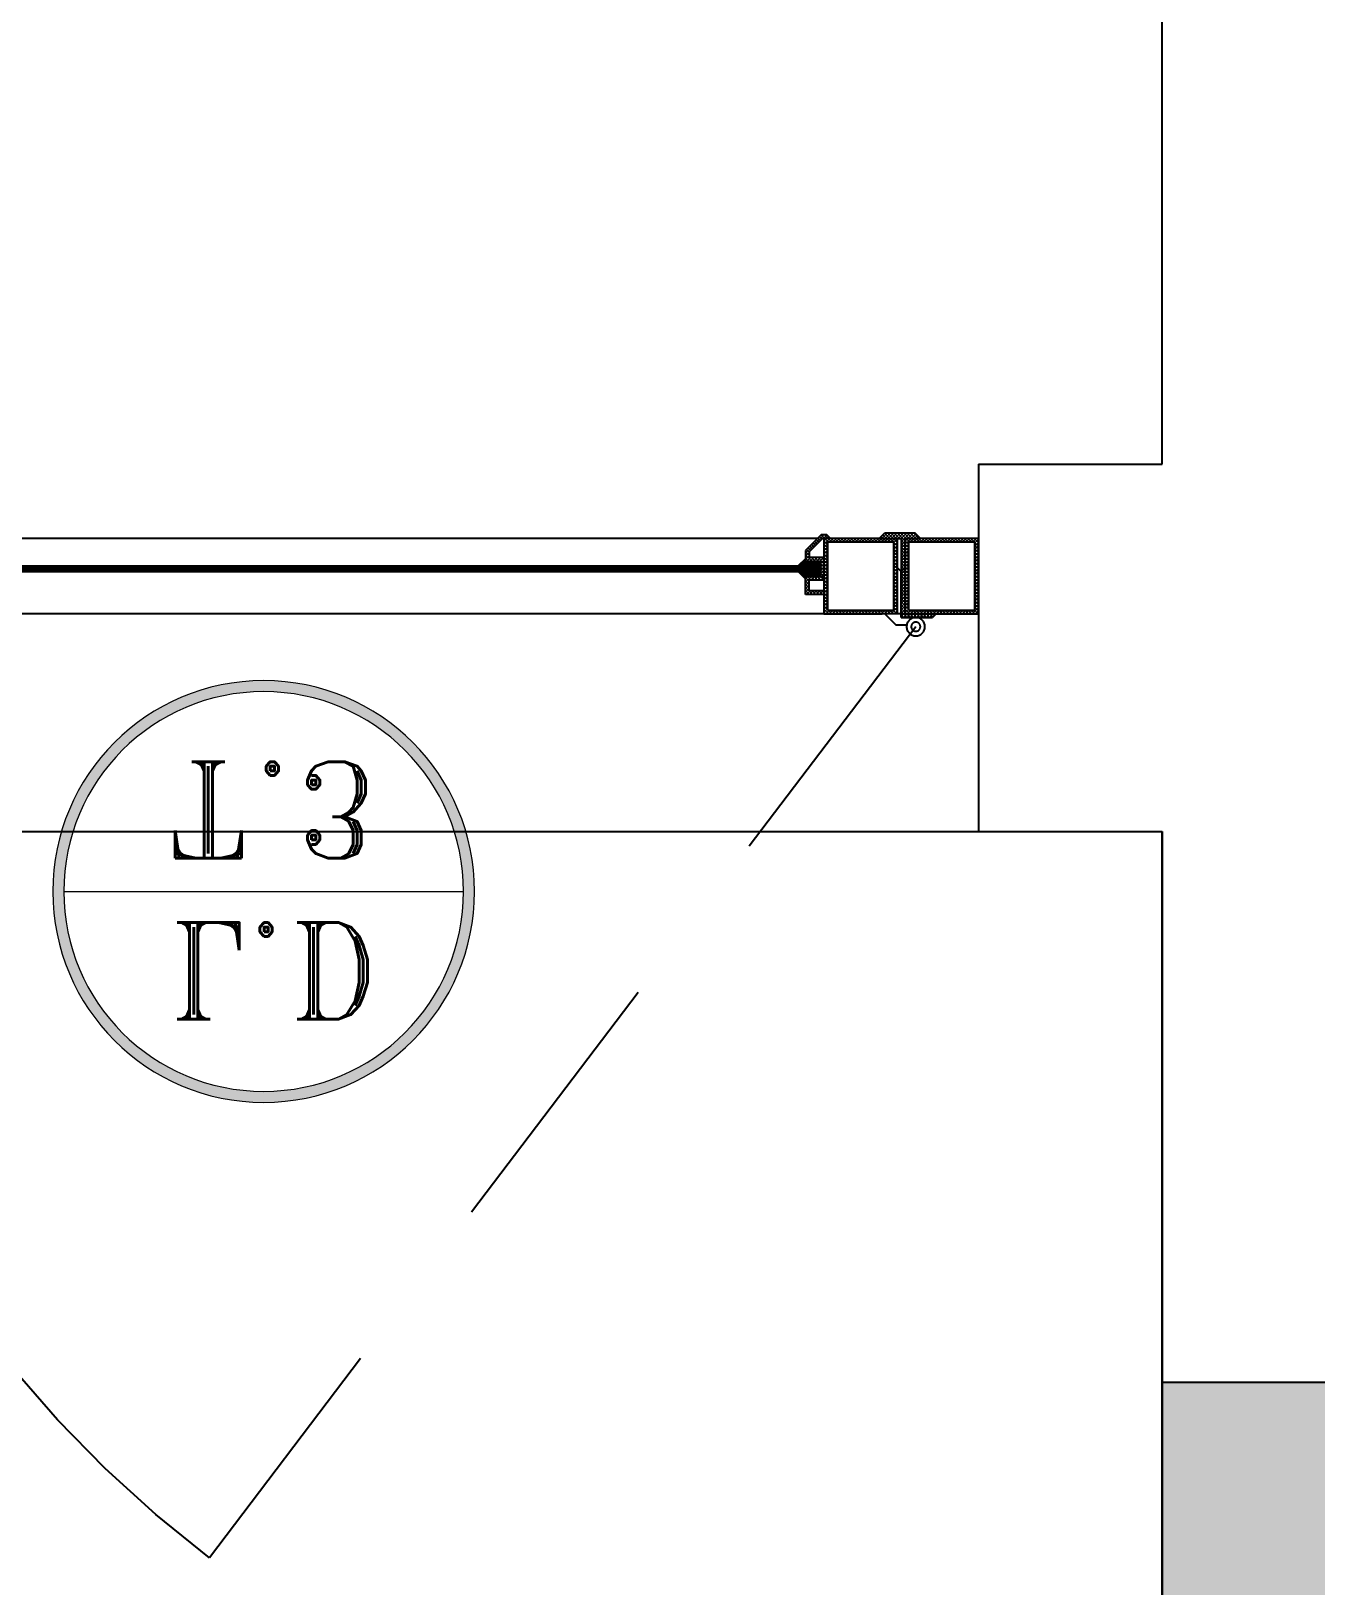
# Model space of a CAD drawing. Header units: metres. Extents: x -355 to 973, y -73 to 238.
# Drawn here: x 497.743 to 498.442, y 210.824 to 211.67 of the extents above; entities that cross this region are included whole.
import ezdxf
from ezdxf.enums import TextEntityAlignment as Align

# ---------------------------------------------------------------- set-up
doc = ezdxf.new("R2010")
doc.units = ezdxf.units.M
doc.header["$LTSCALE"] = 3
doc.header["$MEASUREMENT"] = 0
doc.linetypes.add('ACAD_ISO02W100', pattern=[15, 12, -3])
doc.linetypes.add('HIDDEN2', pattern=[0.1875, 0.125, -0.0625])
doc.layers.add('05', color=21, linetype='Continuous', lineweight=5)
doc.layers.add('alaem', color=230, linetype='Continuous', lineweight=5)
for name, color, linetype in [('2', 51, 'Continuous'), ('4', 4, 'ACAD_ISO02W100'), ('5', 2, 'Continuous'), ('A-FALSE-25-Knuf', 2, 'Continuous'), ('Ditail', 1, 'Continuous'), ('khatchin', 7, 'Continuous')]:
    doc.layers.add(name, color=color, linetype=linetype)
doc.styles.add('ROMANT', font='romant')

# ---------------------------------------------------------------- blocks, each defined once
blk = doc.blocks.new('xdvxzdcv')
at = {"layer": 'khatchin'}
blk.add_hatch(color=203, dxfattribs=at).paths.add_polyline_path([(77.57506, 50.38597), (77.57506, 49.98597), (78.17506, 49.98597), (78.17506, 50.38597)])
blk.add_hatch(color=203, dxfattribs=at).paths.add_polyline_path([(77.57506, 50.38597), (77.57506, 49.98597), (78.17506, 49.98597), (78.17506, 50.38597)])
at = {"layer": 'khatchin', "color": 203}
blk.add_lwpolyline([(77.57506, 50.38597), (77.57506, 49.98597), (78.17506, 49.98597), (78.17506, 50.38597), (77.57506, 50.38597)], dxfattribs=at)
blk.add_lwpolyline([(77.57506, 50.38597), (77.57506, 49.98597), (78.17506, 49.98597), (78.17506, 50.38597), (77.57506, 50.38597)], dxfattribs=at)
blk = doc.blocks.new('d32')
at = {"layer": 'khatchin', "rotation": 270}
blk.add_blockref('xdvxzdcv', (40.37338, 114.56103), dxfattribs=at)
blk = doc.blocks.new('dfdfd')
at = {"layer": '05'}
h = blk.add_hatch(color=217, dxfattribs=at)
h.paths.add_polyline_path([(118.60629, 35.51041, 1), (118.83583, 35.51041, 1)])
h.paths.add_polyline_path([(118.82983, 35.51041, 1), (118.61229, 35.51041, 1)], flags=16)
at = {"layer": '05', "color": 217}
blk.add_line((118.61229, 35.51041), (118.82983, 35.51041), dxfattribs=at)
for radius in [0.11477, 0.10877]:
    blk.add_circle((118.72106, 35.51041), radius, dxfattribs=at)
blk = doc.blocks.new('*X66')
at = {"color": 0}
for p, q in [((20.47, 31.08), (24.02, 34.62)), ((20.11, 28.06), (20.12, 28.08)), ((20.55, 27.62), (21.01, 28.08)), ((20.99, 27.18), (21.89, 28.08)), ((21.35, 31.08), (24.02, 33.74)), ((21.43, 26.74), (22.77, 28.08)), ((21.88, 26.29), (23.66, 28.08)), ((22.24, 31.08), (24.74, 33.58)), ((22.32, 25.85), (24.54, 28.08)), ((22.76, 25.41), (25.43, 28.08)), ((23.12, 31.08), (25.62, 33.58)), ((23.2, 24.97), (26.31, 28.08)), ((24.01, 31.08), (26.51, 33.58)), ((24.69, 25.58), (27.19, 28.08)), ((24.89, 31.08), (27.39, 33.58)), ((25.58, 25.58), (32.02, 32.02)), ((25.77, 31.08), (28.27, 33.58)), ((26.46, 25.58), (32.02, 31.13)), ((26.66, 31.08), (29.16, 33.58)), ((27.34, 25.58), (32.02, 30.25)), ((27.54, 31.08), (30.04, 33.58)), ((28.02, 30.67), (30.93, 33.58)), ((28.02, 29.78), (31.81, 33.58)), ((28.02, 28.9), (32.02, 32.9)), ((28.23, 25.58), (32.02, 29.36)), ((29.11, 25.58), (32.02, 28.48)), ((30, 25.58), (32.02, 27.6)), ((30.88, 25.58), (32.02, 26.71)), ((31.76, 25.58), (32.02, 25.83)), ((23.64, 24.53), (24.02, 24.9))]:
    blk.add_line(p, q, dxfattribs=at)
blk = doc.blocks.new('dfgdfg')
for p, q in [((191.815, -169.4684), (191.815, -170.08423)), ((191.85602, -169.55608), (191.85602, -169.55689)), ((191.85602, -169.55689), (191.85602, -169.55608)), ((191.85602, -169.55608), (191.85602, -170.08071))]:
    blk.add_line(p, q)
at = {"layer": '05'}
for p, q in [((191.89653, -169.4684), (191.79653, -169.4684)), ((191.81674, -169.4684), (191.815, -169.47014)), ((191.81851, -169.4684), (191.815, -169.47191)), ((191.817, -169.47064), (191.815, -169.46864)), ((191.81853, -169.4704), (191.81652, -169.4684)), ((191.82028, -169.4684), (191.81827, -169.4704)), ((191.82029, -169.4704), (191.81829, -169.4684)), ((191.82205, -169.4684), (191.82004, -169.4704)), ((191.82206, -169.4704), (191.82006, -169.4684)), ((191.82381, -169.4684), (191.82181, -169.4704)), ((191.82383, -169.4704), (191.82183, -169.4684)), ((191.82558, -169.4684), (191.82358, -169.4704)), ((191.8256, -169.4704), (191.82359, -169.4684)), ((191.82735, -169.4684), (191.82534, -169.4704)), ((191.82737, -169.4704), (191.82536, -169.4684)), ((191.82912, -169.4684), (191.82711, -169.4704)), ((191.82913, -169.4704), (191.82713, -169.4684)), ((191.83088, -169.4684), (191.82888, -169.4704)), ((191.8309, -169.4704), (191.8289, -169.4684)), ((191.83265, -169.4684), (191.83065, -169.4704)), ((191.83267, -169.4704), (191.83067, -169.4684)), ((191.83442, -169.4684), (191.83242, -169.4704)), ((191.83444, -169.4704), (191.83243, -169.4684)), ((191.83619, -169.4684), (191.83418, -169.4704)), ((191.8362, -169.4704), (191.8342, -169.4684)), ((191.83796, -169.4684), (191.83595, -169.4704)), ((191.83797, -169.4704), (191.83597, -169.4684)), ((191.83972, -169.4684), (191.83772, -169.4704)), ((191.83974, -169.4704), (191.83774, -169.4684)), ((191.84149, -169.4684), (191.83949, -169.4704)), ((191.84151, -169.4704), (191.8395, -169.4684)), ((191.84326, -169.4684), (191.84125, -169.4704)), ((191.84328, -169.4704), (191.84127, -169.4684)), ((191.84503, -169.4684), (191.84302, -169.4704)), ((191.84504, -169.4704), (191.84304, -169.4684)), ((191.84679, -169.4684), (191.84479, -169.4704)), ((191.84681, -169.4704), (191.84481, -169.4684)), ((191.84856, -169.4684), (191.84656, -169.4704)), ((191.84858, -169.4704), (191.84658, -169.4684)), ((191.85033, -169.4684), (191.84833, -169.4704)), ((191.85035, -169.4704), (191.84834, -169.4684)), ((191.8521, -169.4684), (191.85009, -169.4704)), ((191.85211, -169.4704), (191.85011, -169.4684)), ((191.85386, -169.4684), (191.85186, -169.4704)), ((191.85388, -169.4704), (191.85188, -169.4684)), ((191.85563, -169.4684), (191.85363, -169.4704)), ((191.85602, -169.47077), (191.85365, -169.4684)), ((191.85602, -169.469), (191.85541, -169.4684)), ((191.817, -169.47241), (191.815, -169.4704)), ((191.817, -169.47167), (191.815, -169.47368)), ((191.817, -169.47418), (191.815, -169.47217)), ((191.817, -169.47344), (191.815, -169.47544)), ((191.817, -169.47594), (191.815, -169.47394)), ((191.817, -169.47521), (191.815, -169.47721)), ((191.817, -169.47771), (191.815, -169.47571)), ((191.817, -169.47698), (191.815, -169.47898)), ((191.817, -169.47948), (191.815, -169.47748)), ((191.85602, -169.46978), (191.85401, -169.47178)), ((191.85602, -169.47254), (191.85401, -169.47053)), ((191.85602, -169.47154), (191.85401, -169.47355)), ((191.85602, -169.4743), (191.85401, -169.4723)), ((191.85602, -169.47331), (191.85401, -169.47532)), ((191.85602, -169.47607), (191.85401, -169.47407)), ((191.85602, -169.47508), (191.85401, -169.47708)), ((191.85602, -169.47784), (191.85401, -169.47584)), ((191.85602, -169.47685), (191.85401, -169.47885)), ((191.85602, -169.47961), (191.85401, -169.4776)), ((191.817, -169.47874), (191.815, -169.48075)), ((191.817, -169.48125), (191.815, -169.47924)), ((191.817, -169.48051), (191.815, -169.48251)), ((191.817, -169.48302), (191.815, -169.48101)), ((191.817, -169.48228), (191.815, -169.48428)), ((191.817, -169.48478), (191.815, -169.48278)), ((191.817, -169.48405), (191.815, -169.48605)), ((191.817, -169.48655), (191.815, -169.48455)), ((191.817, -169.48581), (191.815, -169.48782)), ((191.817, -169.48832), (191.815, -169.48631)), ((191.85602, -169.47862), (191.85401, -169.48062)), ((191.85602, -169.48137), (191.85401, -169.47937)), ((191.85602, -169.48038), (191.85401, -169.48239)), ((191.85602, -169.48314), (191.85401, -169.48114)), ((191.85602, -169.48215), (191.85401, -169.48416)), ((191.85602, -169.48491), (191.85401, -169.48291)), ((191.85602, -169.48392), (191.85401, -169.48592)), ((191.85602, -169.48668), (191.85401, -169.48467)), ((191.85602, -169.48569), (191.85401, -169.48769)), ((191.85602, -169.48845), (191.85401, -169.48644)), ((191.815, -169.49312), (191.81299, -169.49513)), ((191.815, -169.49489), (191.81299, -169.49689)), ((191.815, -169.49692), (191.81299, -169.49492)), ((191.815, -169.49515), (191.81314, -169.4933)), ((191.815, -169.49339), (191.81402, -169.49241)), ((191.815, -169.49162), (191.81491, -169.49153)), ((191.817, -169.48758), (191.815, -169.48959)), ((191.817, -169.49009), (191.815, -169.48808)), ((191.817, -169.48935), (191.815, -169.49135)), ((191.817, -169.49185), (191.815, -169.48985)), ((191.817, -169.49112), (191.815, -169.49312)), ((191.817, -169.49362), (191.815, -169.49162)), ((191.817, -169.49289), (191.815, -169.49489)), ((191.817, -169.49539), (191.815, -169.49339)), ((191.817, -169.49465), (191.815, -169.49666)), ((191.85602, -169.48745), (191.85401, -169.48946)), ((191.85602, -169.49021), (191.85401, -169.48821)), ((191.85602, -169.48922), (191.85401, -169.49123)), ((191.85602, -169.49198), (191.85401, -169.48998)), ((191.85602, -169.49099), (191.85401, -169.49299)), ((191.85602, -169.49375), (191.85401, -169.49174)), ((191.85602, -169.49276), (191.85401, -169.49476)), ((191.85602, -169.49552), (191.85401, -169.49351)), ((191.85602, -169.49453), (191.85401, -169.49653)), ((191.815, -169.49666), (191.81299, -169.49866)), ((191.815, -169.49869), (191.81299, -169.49668)), ((191.815, -169.49842), (191.81299, -169.50043)), ((191.815, -169.50046), (191.81299, -169.49845)), ((191.815, -169.50019), (191.81299, -169.5022)), ((191.815, -169.50222), (191.81299, -169.50022)), ((191.815, -169.50196), (191.81299, -169.50396)), ((191.815, -169.50399), (191.81299, -169.50199)), ((191.817, -169.49716), (191.815, -169.49515)), ((191.817, -169.49642), (191.815, -169.49842)), ((191.817, -169.49892), (191.815, -169.49692)), ((191.817, -169.49819), (191.815, -169.50019)), ((191.817, -169.50069), (191.815, -169.49869)), ((191.817, -169.49996), (191.815, -169.50196)), ((191.817, -169.50246), (191.815, -169.50046)), ((191.817, -169.50172), (191.815, -169.50373)), ((191.817, -169.50423), (191.815, -169.50222)), ((191.85602, -169.49728), (191.85401, -169.49528)), ((191.85602, -169.49629), (191.85401, -169.4983)), ((191.85602, -169.49905), (191.85401, -169.49705)), ((191.85602, -169.49806), (191.85401, -169.50007)), ((191.85602, -169.50082), (191.85401, -169.49882)), ((191.85602, -169.49983), (191.85401, -169.50183)), ((191.85602, -169.50259), (191.85401, -169.50058)), ((191.85602, -169.5016), (191.85401, -169.5036)), ((191.85602, -169.50436), (191.85401, -169.50235)), ((191.85602, -169.50336), (191.85401, -169.50537)), ((191.85681, -169.50081), (191.85602, -169.5016)), ((191.85902, -169.50383), (191.85602, -169.50082)), ((191.85769, -169.50169), (191.85602, -169.50336)), ((191.85858, -169.50257), (191.85602, -169.50513)), ((191.85902, -169.50559), (191.85602, -169.50259)), ((191.815, -169.50373), (191.81299, -169.50573)), ((191.815, -169.50576), (191.81299, -169.50376)), ((191.815, -169.5055), (191.81299, -169.5075)), ((191.815, -169.50753), (191.81299, -169.50552)), ((191.815, -169.50726), (191.81299, -169.50927)), ((191.81618, -169.51048), (191.81299, -169.50729)), ((191.81441, -169.51048), (191.81299, -169.50906)), ((191.81555, -169.50848), (191.81355, -169.51048)), ((191.817, -169.50349), (191.815, -169.5055)), ((191.817, -169.506), (191.815, -169.50399)), ((191.817, -169.50526), (191.815, -169.50726)), ((191.81771, -169.50848), (191.815, -169.50576)), ((191.81594, -169.50848), (191.815, -169.50753)), ((191.81732, -169.50848), (191.81532, -169.51048)), ((191.81756, -169.50647), (191.81555, -169.50848)), ((191.81795, -169.51048), (191.81594, -169.50848)), ((191.81909, -169.50848), (191.81708, -169.51048)), ((191.81932, -169.50647), (191.81732, -169.50848)), ((191.81948, -169.50848), (191.81748, -169.50647)), ((191.81972, -169.51048), (191.81771, -169.50848)), ((191.82086, -169.50848), (191.81885, -169.51048)), ((191.82109, -169.50647), (191.81909, -169.50848)), ((191.82125, -169.50848), (191.81924, -169.50647)), ((191.82148, -169.51048), (191.81948, -169.50848)), ((191.82262, -169.50848), (191.82062, -169.51048)), ((191.82286, -169.50647), (191.82086, -169.50848)), ((191.82302, -169.50848), (191.82101, -169.50647)), ((191.82325, -169.51048), (191.82125, -169.50848)), ((191.82439, -169.50848), (191.82239, -169.51048)), ((191.82463, -169.50647), (191.82262, -169.50848)), ((191.82478, -169.50848), (191.82278, -169.50647)), ((191.82502, -169.51048), (191.82302, -169.50848)), ((191.82616, -169.50848), (191.82416, -169.51048)), ((191.8264, -169.50647), (191.82439, -169.50848)), ((191.82655, -169.50848), (191.82455, -169.50647)), ((191.82679, -169.51048), (191.82478, -169.50848)), ((191.82793, -169.50848), (191.82592, -169.51048)), ((191.82816, -169.50647), (191.82616, -169.50848)), ((191.82832, -169.50848), (191.82631, -169.50647)), ((191.82855, -169.51048), (191.82655, -169.50848)), ((191.8297, -169.50848), (191.82769, -169.51048)), ((191.82993, -169.50647), (191.82793, -169.50848)), ((191.83009, -169.50848), (191.82808, -169.50647)), ((191.83032, -169.51048), (191.82832, -169.50848)), ((191.83146, -169.50848), (191.82946, -169.51048)), ((191.8317, -169.50647), (191.8297, -169.50848)), ((191.83185, -169.50848), (191.82985, -169.50647)), ((191.83209, -169.51048), (191.83009, -169.50848)), ((191.83323, -169.50848), (191.83123, -169.51048)), ((191.83347, -169.50647), (191.83146, -169.50848)), ((191.83362, -169.50848), (191.83162, -169.50647)), ((191.83386, -169.51048), (191.83185, -169.50848)), ((191.835, -169.50848), (191.83299, -169.51048)), ((191.83523, -169.50647), (191.83323, -169.50848)), ((191.83539, -169.50848), (191.83339, -169.50647)), ((191.83563, -169.51048), (191.83362, -169.50848)), ((191.83677, -169.50848), (191.83476, -169.51048)), ((191.837, -169.50647), (191.835, -169.50848)), ((191.83716, -169.50848), (191.83515, -169.50647)), ((191.83739, -169.51048), (191.83539, -169.50848)), ((191.83853, -169.50848), (191.83653, -169.51048)), ((191.83877, -169.50647), (191.83677, -169.50848)), ((191.83893, -169.50848), (191.83692, -169.50647)), ((191.8386, -169.50992), (191.83716, -169.50848)), ((191.8403, -169.50848), (191.8383, -169.51048)), ((191.84054, -169.50647), (191.83853, -169.50848)), ((191.83916, -169.51048), (191.8386, -169.50992)), ((191.84069, -169.50848), (191.83869, -169.50647)), ((191.83949, -169.50904), (191.83893, -169.50848)), ((191.84093, -169.51048), (191.83949, -169.50904)), ((191.84207, -169.50848), (191.84007, -169.51048)), ((191.84231, -169.50647), (191.8403, -169.50848)), ((191.84246, -169.50848), (191.84046, -169.50647)), ((191.8427, -169.51048), (191.84069, -169.50848)), ((191.84384, -169.50848), (191.84183, -169.51048)), ((191.84407, -169.50647), (191.84207, -169.50848)), ((191.84423, -169.50848), (191.84222, -169.50647)), ((191.84446, -169.51048), (191.84246, -169.50848)), ((191.8456, -169.50848), (191.8436, -169.51048)), ((191.84584, -169.50647), (191.84384, -169.50848)), ((191.846, -169.50848), (191.84399, -169.50647)), ((191.84623, -169.51048), (191.84423, -169.50848)), ((191.84737, -169.50848), (191.84537, -169.51048)), ((191.84761, -169.50647), (191.8456, -169.50848)), ((191.84776, -169.50848), (191.84576, -169.50647)), ((191.848, -169.51048), (191.846, -169.50848)), ((191.84914, -169.50848), (191.84714, -169.51048)), ((191.84938, -169.50647), (191.84737, -169.50848)), ((191.84953, -169.50848), (191.84753, -169.50647)), ((191.84977, -169.51048), (191.84776, -169.50848)), ((191.85091, -169.50848), (191.8489, -169.51048)), ((191.85114, -169.50647), (191.84914, -169.50848)), ((191.8513, -169.50848), (191.8493, -169.50647)), ((191.85154, -169.51048), (191.84953, -169.50848)), ((191.85268, -169.50848), (191.85067, -169.51048)), ((191.85291, -169.50647), (191.85091, -169.50848)), ((191.85307, -169.50848), (191.85106, -169.50647)), ((191.8533, -169.51048), (191.8513, -169.50848)), ((191.85444, -169.50848), (191.85244, -169.51048)), ((191.85602, -169.50513), (191.85268, -169.50848)), ((191.85484, -169.50848), (191.85283, -169.50647)), ((191.85507, -169.51048), (191.85307, -169.50848)), ((191.85602, -169.50612), (191.85401, -169.50412)), ((191.85602, -169.50789), (191.85401, -169.50589)), ((191.85902, -169.50566), (191.85421, -169.51048)), ((191.85602, -169.5069), (191.85444, -169.50848)), ((191.85902, -169.51266), (191.85484, -169.50848)), ((191.85902, -169.50743), (191.85598, -169.51048)), ((191.85902, -169.50389), (191.85602, -169.5069)), ((191.85902, -169.50736), (191.85602, -169.50436)), ((191.85902, -169.50913), (191.85602, -169.50612)), ((191.85902, -169.5109), (191.85602, -169.50789)), ((191.85902, -169.5092), (191.85602, -169.5122)), ((191.85902, -169.51096), (191.85602, -169.51397)), ((191.85902, -169.51443), (191.85602, -169.51143)), ((191.81508, -169.51248), (191.815, -169.51257)), ((191.81685, -169.51248), (191.815, -169.51433)), ((191.81862, -169.51248), (191.815, -169.5161)), ((191.817, -169.51483), (191.815, -169.51283)), ((191.817, -169.5166), (191.815, -169.5146)), ((191.817, -169.51587), (191.815, -169.51787)), ((191.817, -169.51837), (191.815, -169.51637)), ((191.817, -169.51763), (191.815, -169.51964)), ((191.817, -169.52014), (191.815, -169.51813)), ((191.817, -169.5194), (191.815, -169.52141)), ((191.817, -169.52191), (191.815, -169.5199)), ((191.81842, -169.51449), (191.81642, -169.51248)), ((191.82019, -169.51449), (191.81818, -169.51248)), ((191.82038, -169.51248), (191.81838, -169.51449)), ((191.82196, -169.51449), (191.81995, -169.51248)), ((191.82215, -169.51248), (191.82015, -169.51449)), ((191.82372, -169.51449), (191.82172, -169.51248)), ((191.82392, -169.51248), (191.82192, -169.51449)), ((191.82549, -169.51449), (191.82349, -169.51248)), ((191.82569, -169.51248), (191.82368, -169.51449)), ((191.82726, -169.51449), (191.82526, -169.51248)), ((191.82745, -169.51248), (191.82545, -169.51449)), ((191.82903, -169.51449), (191.82702, -169.51248)), ((191.82922, -169.51248), (191.82722, -169.51449)), ((191.8308, -169.51449), (191.82879, -169.51248)), ((191.83099, -169.51248), (191.82899, -169.51449)), ((191.83256, -169.51449), (191.83056, -169.51248)), ((191.83276, -169.51248), (191.83075, -169.51449)), ((191.83433, -169.51449), (191.83233, -169.51248)), ((191.83453, -169.51248), (191.83252, -169.51449)), ((191.8361, -169.51449), (191.83409, -169.51248)), ((191.83629, -169.51248), (191.83429, -169.51449)), ((191.83787, -169.51449), (191.83586, -169.51248)), ((191.83806, -169.51248), (191.83606, -169.51449)), ((191.83963, -169.51449), (191.83763, -169.51248)), ((191.83983, -169.51248), (191.83783, -169.51449)), ((191.8414, -169.51449), (191.8394, -169.51248)), ((191.8416, -169.51248), (191.83959, -169.51449)), ((191.84317, -169.51449), (191.84117, -169.51248)), ((191.84336, -169.51248), (191.84136, -169.51449)), ((191.84494, -169.51449), (191.84293, -169.51248)), ((191.84513, -169.51248), (191.84313, -169.51449)), ((191.8467, -169.51449), (191.8447, -169.51248)), ((191.8469, -169.51248), (191.8449, -169.51449)), ((191.84847, -169.51449), (191.84647, -169.51248)), ((191.84867, -169.51248), (191.84666, -169.51449)), ((191.85024, -169.51449), (191.84824, -169.51248)), ((191.85044, -169.51248), (191.84843, -169.51449)), ((191.85201, -169.51449), (191.85, -169.51248)), ((191.8522, -169.51248), (191.8502, -169.51449)), ((191.85378, -169.51449), (191.85177, -169.51248)), ((191.85397, -169.51248), (191.85197, -169.51449)), ((191.85602, -169.51496), (191.85354, -169.51248)), ((191.85574, -169.51248), (191.85374, -169.51449)), ((191.85602, -169.51397), (191.85401, -169.51597)), ((191.85602, -169.51673), (191.85401, -169.51473)), ((191.85602, -169.51574), (191.85401, -169.51774)), ((191.85602, -169.5185), (191.85401, -169.51649)), ((191.85602, -169.51751), (191.85401, -169.51951)), ((191.85602, -169.52027), (191.85401, -169.51826)), ((191.85602, -169.51927), (191.85401, -169.52128)), ((191.85602, -169.52203), (191.85401, -169.52003)), ((191.85602, -169.51319), (191.85531, -169.51248)), ((191.85902, -169.51273), (191.85602, -169.51574)), ((191.85902, -169.5162), (191.85602, -169.51319)), ((191.85902, -169.5145), (191.85602, -169.51751)), ((191.85902, -169.51797), (191.85602, -169.51496)), ((191.85902, -169.51627), (191.85602, -169.51927)), ((191.85891, -169.51962), (191.85602, -169.51673)), ((191.85902, -169.51804), (191.85602, -169.52104)), ((191.85802, -169.5205), (191.85602, -169.5185)), ((191.85714, -169.52138), (191.85602, -169.52027)), ((191.817, -169.52117), (191.815, -169.52317)), ((191.817, -169.52367), (191.815, -169.52167)), ((191.817, -169.52294), (191.815, -169.52494)), ((191.817, -169.52544), (191.815, -169.52344)), ((191.817, -169.5247), (191.815, -169.52671)), ((191.817, -169.52721), (191.815, -169.52521)), ((191.817, -169.52647), (191.815, -169.52848)), ((191.817, -169.52898), (191.815, -169.52697)), ((191.817, -169.52824), (191.815, -169.53024)), ((191.817, -169.53074), (191.815, -169.52874)), ((191.85602, -169.52104), (191.85401, -169.52305)), ((191.85602, -169.5238), (191.85401, -169.5218)), ((191.85602, -169.52281), (191.85401, -169.52481)), ((191.85602, -169.52557), (191.85401, -169.52356)), ((191.85602, -169.52458), (191.85401, -169.52658)), ((191.85602, -169.52734), (191.85401, -169.52533)), ((191.85602, -169.52635), (191.85401, -169.52835)), ((191.85602, -169.5291), (191.85401, -169.5271)), ((191.85602, -169.52811), (191.85401, -169.53012)), ((191.85625, -169.52227), (191.85602, -169.52203)), ((191.817, -169.53001), (191.815, -169.53201)), ((191.817, -169.53251), (191.815, -169.53051)), ((191.817, -169.53178), (191.815, -169.53378)), ((191.817, -169.53428), (191.815, -169.53228)), ((191.817, -169.53354), (191.815, -169.53555)), ((191.817, -169.53605), (191.815, -169.53404)), ((191.817, -169.53531), (191.815, -169.53732)), ((191.817, -169.53782), (191.815, -169.53581)), ((191.817, -169.53708), (191.815, -169.53908)), ((191.85602, -169.53087), (191.85401, -169.52887)), ((191.85602, -169.52988), (191.85401, -169.53188)), ((191.85602, -169.53264), (191.85401, -169.53064)), ((191.85602, -169.53165), (191.85401, -169.53365)), ((191.85602, -169.53441), (191.85401, -169.5324)), ((191.85602, -169.53342), (191.85401, -169.53542)), ((191.85602, -169.53618), (191.85401, -169.53417)), ((191.85602, -169.53518), (191.85401, -169.53719)), ((191.85602, -169.53794), (191.85401, -169.53594)), ((191.85602, -169.53695), (191.85401, -169.53896)), ((191.817, -169.53958), (191.815, -169.53758)), ((191.817, -169.53885), (191.815, -169.54085)), ((191.817, -169.54135), (191.815, -169.53935)), ((191.817, -169.54061), (191.815, -169.54262)), ((191.817, -169.54312), (191.815, -169.54112)), ((191.817, -169.54238), (191.815, -169.54439)), ((191.817, -169.54489), (191.815, -169.54288)), ((191.817, -169.54415), (191.815, -169.54615)), ((191.817, -169.54665), (191.815, -169.54465)), ((191.85602, -169.53971), (191.85401, -169.53771)), ((191.85602, -169.53872), (191.85401, -169.54072)), ((191.85602, -169.54148), (191.85401, -169.53947)), ((191.85602, -169.54049), (191.85401, -169.54249)), ((191.85602, -169.54325), (191.85401, -169.54124)), ((191.85602, -169.54226), (191.85401, -169.54426)), ((191.85602, -169.54501), (191.85401, -169.54301)), ((191.85602, -169.54402), (191.85401, -169.54603)), ((191.85602, -169.54678), (191.85401, -169.54478)), ((191.817, -169.54592), (191.815, -169.54792)), ((191.817, -169.54842), (191.815, -169.54642)), ((191.817, -169.54769), (191.815, -169.54969)), ((191.817, -169.55019), (191.815, -169.54819)), ((191.817, -169.54945), (191.815, -169.55146)), ((191.81761, -169.55256), (191.815, -169.54995)), ((191.81584, -169.55256), (191.815, -169.55172)), ((191.81766, -169.55056), (191.81566, -169.55256)), ((191.81937, -169.55256), (191.81737, -169.55056)), ((191.81943, -169.55056), (191.81743, -169.55256)), ((191.82114, -169.55256), (191.81914, -169.55056)), ((191.8212, -169.55056), (191.81919, -169.55256)), ((191.82291, -169.55256), (191.8209, -169.55056)), ((191.82297, -169.55056), (191.82096, -169.55256)), ((191.82468, -169.55256), (191.82267, -169.55056)), ((191.82473, -169.55056), (191.82273, -169.55256)), ((191.82644, -169.55256), (191.82444, -169.55056)), ((191.8265, -169.55056), (191.8245, -169.55256)), ((191.82627, -169.55256), (191.82553, -169.5533)), ((191.82754, -169.55306), (191.82553, -169.55506)), ((191.82754, -169.55542), (191.82553, -169.55342)), ((191.82821, -169.55256), (191.82621, -169.55056)), ((191.82827, -169.55056), (191.82627, -169.55256)), ((191.82754, -169.55365), (191.82644, -169.55256)), ((191.82998, -169.55256), (191.82798, -169.55056)), ((191.83004, -169.55056), (191.82803, -169.55256)), ((191.83175, -169.55256), (191.82974, -169.55056)), ((191.83181, -169.55056), (191.8298, -169.55256)), ((191.83352, -169.55256), (191.83151, -169.55056)), ((191.83357, -169.55056), (191.83157, -169.55256)), ((191.83528, -169.55256), (191.83328, -169.55056)), ((191.83534, -169.55056), (191.83334, -169.55256)), ((191.8351, -169.55256), (191.83355, -169.55412)), ((191.83555, -169.5546), (191.83355, -169.5526)), ((191.83555, -169.55388), (191.83355, -169.55589)), ((191.83705, -169.55256), (191.83505, -169.55056)), ((191.83711, -169.55056), (191.8351, -169.55256)), ((191.83555, -169.55283), (191.83528, -169.55256)), ((191.83687, -169.55256), (191.83555, -169.55388)), ((191.83729, -169.55457), (191.83555, -169.55283)), ((191.83864, -169.55256), (191.83664, -169.55457)), ((191.83882, -169.55256), (191.83681, -169.55056)), ((191.83888, -169.55056), (191.83687, -169.55256)), ((191.83906, -169.55457), (191.83705, -169.55256)), ((191.84041, -169.55256), (191.8384, -169.55457)), ((191.84059, -169.55256), (191.83858, -169.55056)), ((191.84064, -169.55056), (191.83864, -169.55256)), ((191.84082, -169.55457), (191.83882, -169.55256)), ((191.84218, -169.55256), (191.84017, -169.55457)), ((191.84235, -169.55256), (191.84035, -169.55056)), ((191.84241, -169.55056), (191.84041, -169.55256)), ((191.84259, -169.55457), (191.84059, -169.55256)), ((191.84394, -169.55256), (191.84194, -169.55457)), ((191.84412, -169.55256), (191.84212, -169.55056)), ((191.84418, -169.55056), (191.84218, -169.55256)), ((191.84557, -169.55578), (191.84235, -169.55256)), ((191.84557, -169.5527), (191.84357, -169.55471)), ((191.84589, -169.55256), (191.84389, -169.55056)), ((191.84595, -169.55056), (191.84394, -169.55256)), ((191.84557, -169.55401), (191.84412, -169.55256)), ((191.84766, -169.55256), (191.84565, -169.55056)), ((191.84772, -169.55056), (191.84571, -169.55256)), ((191.84943, -169.55256), (191.84742, -169.55056)), ((191.84948, -169.55056), (191.84748, -169.55256)), ((191.85802, -169.55263), (191.84807, -169.56258)), ((191.85119, -169.55256), (191.84919, -169.55056)), ((191.85125, -169.55056), (191.84925, -169.55256)), ((191.85296, -169.55256), (191.85096, -169.55056)), ((191.85302, -169.55056), (191.85101, -169.55256)), ((191.85473, -169.55256), (191.85272, -169.55056)), ((191.85602, -169.54933), (191.85278, -169.55256)), ((191.85602, -169.54579), (191.85401, -169.54779)), ((191.85602, -169.54855), (191.85401, -169.54655)), ((191.85602, -169.54756), (191.85401, -169.54956)), ((191.85602, -169.55032), (191.85401, -169.54831)), ((191.85602, -169.55209), (191.85401, -169.55008)), ((191.85602, -169.55109), (191.85455, -169.55256)), ((191.85713, -169.55497), (191.85572, -169.55355)), ((191.85615, -169.5492), (191.85602, -169.54933)), ((191.85703, -169.55008), (191.85602, -169.55109)), ((191.85802, -169.55232), (191.85602, -169.55032)), ((191.85791, -169.55097), (191.85602, -169.55286)), ((191.85802, -169.55408), (191.85602, -169.55209)), ((191.82754, -169.55483), (191.82553, -169.55683)), ((191.82754, -169.55719), (191.82553, -169.55519)), ((191.82754, -169.5566), (191.82553, -169.5586)), ((191.82754, -169.55896), (191.82553, -169.55695)), ((191.82754, -169.55836), (191.82553, -169.56037)), ((191.82939, -169.56258), (191.82553, -169.55872)), ((191.82754, -169.56013), (191.82553, -169.56214)), ((191.82763, -169.56258), (191.82553, -169.56049)), ((191.82586, -169.56258), (191.82553, -169.56226)), ((191.82886, -169.56058), (191.82685, -169.56258)), ((191.83062, -169.56058), (191.82862, -169.56258)), ((191.83116, -169.56258), (191.82916, -169.56058)), ((191.83239, -169.56058), (191.83039, -169.56258)), ((191.83293, -169.56258), (191.83092, -169.56058)), ((191.83555, -169.55919), (191.83216, -169.56258)), ((191.8347, -169.56258), (191.83269, -169.56058)), ((191.83555, -169.55637), (191.83355, -169.55436)), ((191.83555, -169.55565), (191.83355, -169.55765)), ((191.83555, -169.55814), (191.83355, -169.55613)), ((191.83555, -169.55742), (191.83355, -169.55942)), ((191.83555, -169.5599), (191.83355, -169.5579)), ((191.83555, -169.56167), (191.83355, -169.55967)), ((191.83555, -169.56095), (191.83392, -169.56258)), ((191.84557, -169.55447), (191.84357, -169.55647)), ((191.84557, -169.55755), (191.84357, -169.55554)), ((191.84557, -169.55624), (191.84357, -169.55824)), ((191.84557, -169.55932), (191.84357, -169.55731)), ((191.84557, -169.55801), (191.84357, -169.56001)), ((191.84707, -169.56258), (191.84357, -169.55908)), ((191.84557, -169.55977), (191.84357, -169.56178)), ((191.8453, -169.56258), (191.84357, -169.56085)), ((191.84653, -169.56058), (191.84453, -169.56258)), ((191.8483, -169.56058), (191.8463, -169.56258)), ((191.84884, -169.56258), (191.84683, -169.56058)), ((191.85006, -169.56204), (191.8486, -169.56058)), ((191.85095, -169.56116), (191.84953, -169.55974)), ((191.85183, -169.56027), (191.85041, -169.55886)), ((191.85272, -169.55939), (191.8513, -169.55797)), ((191.8536, -169.5585), (191.85218, -169.55709)), ((191.85448, -169.55762), (191.85307, -169.5562)), ((191.85537, -169.55674), (191.85395, -169.55532)), ((191.85625, -169.55585), (191.85483, -169.55444))]:
    blk.add_line(p, q, dxfattribs=at)
at = {"layer": '2'}
for p, q in [((191.83868, -170.07822), (191.83868, -169.55857)), ((191.83931, -170.07822), (191.83931, -169.55857)), ((191.83994, -170.07822), (191.83994, -169.55857)), ((191.84056, -170.07822), (191.84056, -169.55857))]:
    blk.add_line(p, q, dxfattribs=at)
at = {"layer": '4'}
for p, q in [((191.815, -169.4684), (191.85602, -169.4684)), ((191.815, -169.49144), (191.815, -169.4684)), ((191.85602, -169.4684), (191.85602, -169.50002)), ((191.817, -169.4704), (191.85401, -169.4704)), ((191.817, -169.50647), (191.817, -169.4704)), ((191.85401, -169.4704), (191.85401, -169.50647)), ((191.815, -169.49144), (191.81299, -169.49345)), ((191.81299, -169.51048), (191.81299, -169.49345)), ((191.815, -169.49645), (191.815, -169.50848)), ((191.85602, -169.50002), (191.85902, -169.50302)), ((191.85902, -169.5195), (191.85902, -169.50302)), ((191.80898, -169.51349), (191.80898, -169.50747)), ((191.81299, -169.51048), (191.83804, -169.51048)), ((191.85401, -169.50647), (191.817, -169.50647)), ((191.85602, -169.51048), (191.82101, -169.51048)), ((191.84005, -169.50848), (191.83804, -169.51048)), ((191.84005, -169.51248), (191.83804, -169.51048)), ((191.85602, -169.51248), (191.85602, -169.51048)), ((191.815, -169.5195), (191.80898, -169.51349)), ((191.815, -169.5195), (191.815, -169.52094)), ((191.817, -169.51449), (191.85401, -169.51449)), ((191.817, -169.55056), (191.817, -169.51449)), ((191.84005, -169.51248), (191.85602, -169.51248)), ((191.85401, -169.51449), (191.85401, -169.55056)), ((191.85602, -169.5225), (191.85902, -169.5195)), ((191.815, -169.55256), (191.815, -169.52094)), ((191.85602, -169.5225), (191.85602, -169.54907)), ((191.82553, -169.55256), (191.815, -169.55256)), ((191.85401, -169.55056), (191.817, -169.55056)), ((191.82553, -169.55256), (191.82553, -169.56258)), ((191.82754, -169.55256), (191.82754, -169.56058)), ((191.83355, -169.55256), (191.82754, -169.55256)), ((191.83355, -169.56058), (191.83355, -169.55256)), ((191.83555, -169.56258), (191.83555, -169.55256)), ((191.85602, -169.55256), (191.84557, -169.55256)), ((191.84557, -169.55256), (191.84557, -169.56058)), ((191.85602, -169.55325), (191.84869, -169.56058)), ((191.85802, -169.55408), (191.84952, -169.56258)), ((191.85602, -169.54907), (191.85802, -169.55107)), ((191.85602, -169.55256), (191.85602, -169.55325)), ((191.85802, -169.55107), (191.85802, -169.55408)), ((191.82553, -169.56258), (191.83555, -169.56258)), ((191.82754, -169.56058), (191.83355, -169.56058)), ((191.83412, -169.56258), (191.83806, -169.56651)), ((191.84357, -169.55457), (191.83555, -169.55457)), ((191.84106, -169.55857), (191.83806, -169.55857)), ((191.83806, -170.07822), (191.83806, -169.55857)), ((191.84106, -170.07822), (191.84106, -169.55857)), ((191.845, -169.56258), (191.84106, -169.56651)), ((191.84357, -169.56258), (191.84357, -169.55457)), ((191.84952, -169.56258), (191.84357, -169.56258)), ((191.84869, -169.56058), (191.84557, -169.56058))]:
    blk.add_line(p, q, dxfattribs=at)
for radius in [0.00501, 0.0025]:
    blk.add_circle((191.80798, -169.50256), radius, dxfattribs=at)
at = {"layer": '5'}
for p, q in [((191.815, -169.50848), (191.815, -169.49144)), ((191.85602, -169.50848), (191.85602, -169.50002)), ((191.85602, -169.50848), (191.815, -169.50848)), ((191.815, -169.51248), (191.84005, -169.51248)), ((191.815, -169.51248), (191.815, -169.5195)), ((191.85602, -169.5225), (191.85602, -169.51248)), ((191.82754, -169.55256), (191.82553, -169.55256)), ((191.83555, -169.55256), (191.83355, -169.55256)), ((191.83555, -169.55256), (191.84557, -169.55256)), ((191.85602, -169.54907), (191.85602, -169.55256))]:
    blk.add_line(p, q, dxfattribs=at)
at = {"layer": 'Ditail', "color": 1, "linetype": 'HIDDEN2', "ltscale": 0.4}
blk.add_line((191.80798, -169.50256), (191.30127, -169.88697), dxfattribs=at)
blk.add_arc((191.80798, -169.50256), 0.63603, 217.18484, 270.45132, dxfattribs=at)
at = {"layer": '05', "rotation": 90}
blk.add_blockref('dfdfd', (227.17427, -288.5786), dxfattribs=at)
at = {"layer": '2', "xscale": 0.001001994631451453, "yscale": 0.001001994631451453, "zscale": 0.001001994631451453, "rotation": 90}
blk.add_blockref('*X66', (191.8692, -169.58665), dxfattribs=at)
at = {"layer": 'A-FALSE-25-Knuf', "style": 'ROMANT'}
for s, p in [('L.D', (191.64691, -169.8517)), ('T.3', (191.73451, -169.85278))]:
    blk.add_text(s, height=0.052526, rotation=90, dxfattribs=at).set_placement(p, align=Align.CENTER)

msp = doc.modelspace()

# ---------------------------------------------------------------- linework, layer by layer
for p, q in [((498.35855, 211.43483), (498.35705, 219.94075)), ((498.25855, 211.43483), (498.35855, 211.43483)), ((498.25855, 211.43483), (498.25855, 211.23483)), ((498.25855, 211.23483), (498.35855, 211.23483)), ((498.35855, 210.33483), (498.35855, 211.23483))]:
    msp.add_line(p, q)
at = {"layer": '4'}
msp.add_lwpolyline([(495.54405, 210.33483), (495.54405, 211.23483), (498.35855, 211.23483), (498.35855, 210.33483), (495.54405, 210.33483)], dxfattribs=at)
at = {"layer": 'alaem'}
msp.add_lwpolyline([(491.94705, 210.33483), (491.94705, 224.33483), (493.54195, 224.33483), (493.54195, 222.33483), (496.54195, 222.33483), (496.54195, 224.33483), (498.55855, 224.33483), (498.55855, 219.23483), (500.05705, 219.23483), (500.05705, 219.83483), (502.25705, 219.83483), (502.25705, 221.73483), (503.75705, 221.73483), (503.75705, 211.53483), (501.44855, 211.53483), (501.44855, 210.33483), (498.35855, 210.33483), (498.35855, 211.23483), (495.54405, 211.23483), (495.54405, 210.33483)], close=True, dxfattribs=at)

# ---------------------------------------------------------------- block references
at = {"xscale": -1, "rotation": 270}
msp.add_blockref('dfgdfg', (667.72695, 19.5383), dxfattribs=at)
at = {"layer": 'khatchin'}
msp.add_blockref('d32', (407.99921, 173.94886), dxfattribs=at)

doc.saveas('drawing.dxf')
